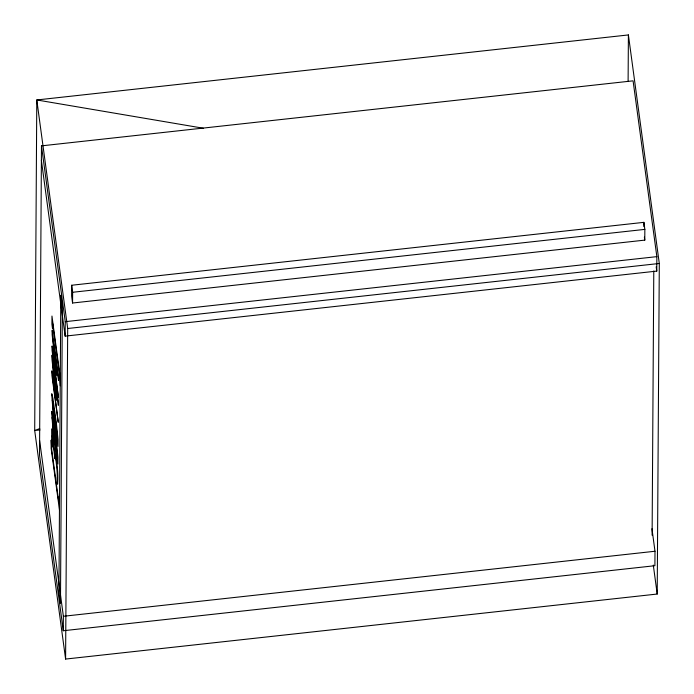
<?xml version="1.0" encoding="UTF-8"?>
<svg xmlns="http://www.w3.org/2000/svg" width="694" height="694" viewBox="0 0 694 694"><rect width="100%" height="100%" fill="white"/><g stroke="black" fill="none" stroke-linecap="round" stroke-linejoin="round"><path stroke-width="1.04" d="M41.38 160.323L65.149 336.13L656.767 271.102L656.854 256.641L633.084 80.834L41.475 145.861L39.523 454.943L63.293 630.742L654.902 565.714L654.997 551.253L651.952 528.741M63.293 630.742L63.38 616.281L39.61 440.482M65.149 336.13L65.245 321.669L41.475 145.861M65.6 659.066L67.691 328.505L36.791 99.962L628.4 34.934L659.3 263.477L657.209 594.038L65.6 659.066L34.7 430.523L36.791 99.962L203.385 128.243M71.682 285.243L71.612 295.982L72.566 303.018L644.778 240.124L644.847 229.384L643.893 222.349L71.682 285.243L72.636 292.278L72.566 303.018M628.105 81.389L628.4 34.934M643.867 226.643L643.893 222.349M652.108 535.178L653.783 270.972M39.749 428.562L34.7 430.523L40.087 429.933M72.636 292.278L644.847 229.384M65.245 321.669L656.854 256.641M67.691 328.505L659.3 263.477M63.38 616.281L654.997 551.253M656.186 266.808L656.767 271.102M644.37 237.114L644.778 240.124M653.297 565.072L657.209 594.038M60.283 377.571L51.963 316.039L51.92 324.237L52.527 328.756L52.562 323.317L59.658 375.81L60.239 385.769M59.502 501.597L58.895 497.078L58.86 502.517L51.764 450.024L51.183 440.065L51.13 448.263L59.45 509.795M51.92 371.021L51.894 375.281L58.253 422.308L52.787 378.872L56.561 400.377L52.883 364.792L58.357 405.313L58.383 402.19L52.024 355.163L51.989 359.492L55.494 391.338L51.92 371.021M52.076 346.141L52.05 350.401L58.409 397.428L52.952 353.992L56.717 375.489L53.039 339.904L58.513 380.433L58.539 377.31L52.18 330.283L52.145 334.612L55.65 366.458L52.076 346.141M52.657 446.858L51.755 440.386L51.625 428.901L52.978 435.659L54.436 450.979L54.583 450.38C56.804 461.337 58.582 473.022 57.585 484.212L57.081 477.437C58.096 475.893 54.574 445.852 54.791 458.474L52.354 435.65L52.657 446.858M60.803 295.34L58.929 592.025L60.473 603.45L62.347 306.765L60.803 295.34M51.694 394.192L53.412 416.157L58.027 446.433L58.07 439.762L56.466 423.999L52.961 398.66L51.859 393.776L51.694 394.192M51.582 411.82L53.299 433.785L57.914 464.06L57.958 457.389L56.353 441.627L52.848 416.287L51.746 411.412L51.582 411.82M52.388 399.944L53.802 415.984L57.489 440.265L56.101 424.381L52.388 399.944M52.276 417.571L53.69 433.611L57.385 457.893L55.988 442.009L52.276 417.571"/></g></svg>
